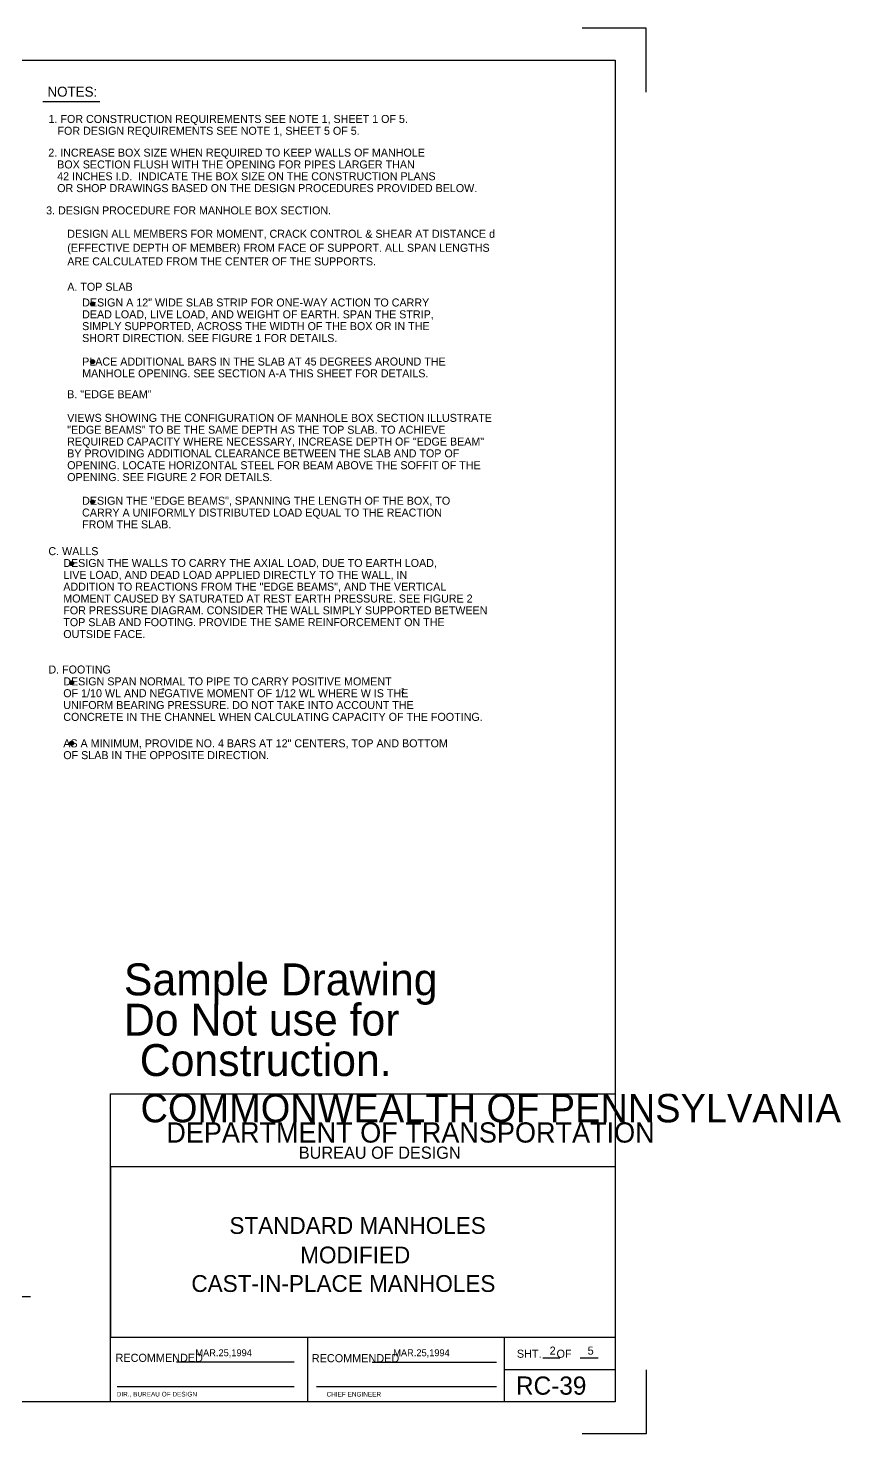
# Model space of a CAD drawing. Extents: x 150.5 to 188.6, y -15.1 to 6.9.
# Drawn here: x 175.86 to 188.57, y -15.14 to 6.86 of the extents above; entities that cross this region are included whole.
import ezdxf

# ---------------------------------------------------------------- set-up
doc = ezdxf.new("R2010")
doc.units = 0
for name, color, linetype in [('Default', 7, 'Continuous'), ('Level 1', 7, 'Continuous'), ('Plot', 7, 'Continuous'), ('Text', 7, 'Continuous'), ('Titleblock', 7, 'Continuous'), ('TitleText', 7, 'Continuous')]:
    doc.layers.add(name, color=color, linetype=linetype)

msp = doc.modelspace()

# ---------------------------------------------------------------- linework, layer by layer
at = {"layer": 'Level 1'}
msp.add_line((173.634, -12.991), (175.898, -12.991), dxfattribs=at)
at = {"layer": 'Plot'}
for points in [[(185.528, 5.859), (185.528, 6.859), (184.528, 6.859)], [(185.528, -14.138), (185.528, -15.138), (184.528, -15.138)]]:
    msp.add_lwpolyline(points, dxfattribs=at)
at = {"layer": 'Text'}
msp.add_line((176.092, 5.712), (176.982, 5.712), dxfattribs=at)
for centre, major_axis in [((176.871, 2.543), (0, -0.0312)), ((176.871, 2.543), (0, -0.0236)), ((176.871, 2.543), (0, -0.0169)), ((176.871, 2.543), (0, -0.00955)), ((176.871, 1.64), (0, -0.0312)), ((176.871, 1.64), (0, -0.0236)), ((176.871, 1.64), (0, -0.0169)), ((176.871, 1.64), (0, -0.00955)), ((176.871, -0.554), (0, -0.0312)), ((176.871, -0.554), (0, -0.0236)), ((176.871, -0.554), (0, -0.0169)), ((176.871, -0.554), (0, -0.00955)), ((176.544, -1.519), (0, -0.0312)), ((176.544, -1.519), (0, -0.0236)), ((176.544, -1.519), (0, -0.0169)), ((176.544, -1.519), (0, -0.00955)), ((176.544, -3.382), (0, -0.0312)), ((176.544, -3.382), (0, -0.0236)), ((176.544, -3.382), (0, -0.0169)), ((176.544, -3.382), (0, -0.00955)), ((176.544, -4.331), (0, -0.0312)), ((176.544, -4.331), (0, -0.0236)), ((176.544, -4.331), (0, -0.0169)), ((176.544, -4.331), (0, -0.00955))]:
    msp.add_ellipse(centre, major_axis=major_axis, ratio=0.9722, dxfattribs=at)
at = {"layer": 'Titleblock'}
for p, q in [((180.234, -13.623), (180.234, -14.637)), ((183.316, -14.637), (183.316, -13.623)), ((183.316, -14.131), (185.042, -14.131))]:
    msp.add_line(p, q, dxfattribs=at)
msp.add_lwpolyline([(177.152, -14.637), (177.152, -9.819), (185.042, -9.819), (185.042, -10.96), (177.152, -10.96), (177.152, -13.623), (185.042, -13.623), (185.042, -14.637), (151.507, -14.637), (151.507, 6.359), (185.042, 6.359), (185.042, -13.623)], dxfattribs=at)
at = {"layer": 'TitleText'}
for p, q in [((178.181, -14.011), (180.022, -14.011)), ((181.242, -14.016), (183.188, -14.016)), ((183.915, -13.947), (184.178, -13.947)), ((184.495, -13.947), (184.78, -13.947)), ((177.255, -14.397), (180.022, -14.397)), ((180.371, -14.398), (183.188, -14.398))]:
    msp.add_line(p, q, dxfattribs=at)

# ---------------------------------------------------------------- texts
at = {"layer": 'Default'}
for s, p in [('Sample Drawing', (177.361, -8.276)), ('Do Not use for', (177.361, -8.907)), ('Construction.', (177.609, -9.539))]:
    msp.add_text(s, height=0.5, dxfattribs=at).set_placement(p)
at = {"layer": 'Level 1'}
msp.add_text('FFF - 1/85', height=0.000516, dxfattribs=at).set_placement((181.338, 1.335))
at = {"layer": 'Text'}
for s, height, p in [('NOTES:', 0.1565, (176.165, 5.786)), ('1. FOR CONSTRUCTION REQUIREMENTS SEE NOTE 1, SHEET 1 OF 5.', 0.12523, (176.182, 5.375)), ('   FOR DESIGN REQUIREMENTS SEE NOTE 1, SHEET 5 OF 5.', 0.12523, (176.182, 5.19)), ('2. INCREASE BOX SIZE WHEN REQUIRED TO KEEP WALLS OF MANHOLE', 0.12523, (176.178, 4.848)), ('   BOX SECTION FLUSH WITH THE OPENING FOR PIPES LARGER THAN', 0.12523, (176.178, 4.663)), ('   42 INCHES I.D.  INDICATE THE BOX SIZE ON THE CONSTRUCTION PLANS', 0.12523, (176.178, 4.478)), ('   OR SHOP DRAWINGS BASED ON THE DESIGN PROCEDURES PROVIDED BELOW.', 0.12523, (176.178, 4.293)), ('3. DESIGN PROCEDURE FOR MANHOLE BOX SECTION.', 0.12523, (176.144, 3.944)), ('DESIGN ALL MEMBERS FOR MOMENT, CRACK CONTROL & SHEAR AT DISTANCE d', 0.12523, (176.475, 3.578)), ('(EFFECTIVE DEPTH OF MEMBER) FROM FACE OF SUPPORT. ALL SPAN LENGTHS', 0.12523, (176.475, 3.359)), ('ARE CALCULATED FROM THE CENTER OF THE SUPPORTS.', 0.12523, (176.475, 3.146)), ('A. TOP SLAB', 0.12523, (176.475, 2.749)), ('     DESIGN A 12" WIDE SLAB STRIP FOR ONE-WAY ACTION TO CARRY', 0.12523, (176.475, 2.503)), ('     DEAD LOAD, LIVE LOAD, AND WEIGHT OF EARTH. SPAN THE STRIP,', 0.12523, (176.475, 2.318)), ('     SIMPLY SUPPORTED, ACROSS THE WIDTH OF THE BOX OR IN THE', 0.12523, (176.475, 2.133)), ('     SHORT DIRECTION. SEE FIGURE 1 FOR DETAILS.', 0.12523, (176.475, 1.947)), ('     PLACE ADDITIONAL BARS IN THE SLAB AT 45 DEGREES AROUND THE', 0.12523, (176.475, 1.579)), ('     MANHOLE OPENING. SEE SECTION A-A THIS SHEET FOR DETAILS.', 0.12523, (176.475, 1.394)), ('B. "EDGE BEAM"', 0.12523, (176.474, 1.068)), ('VIEWS SHOWING THE CONFIGURATION OF MANHOLE BOX SECTION ILLUSTRATE', 0.12523, (176.474, 0.698)), ('"EDGE BEAMS" TO BE THE SAME DEPTH AS THE TOP SLAB. TO ACHIEVE', 0.12523, (176.474, 0.512)), ('REQUIRED CAPACITY WHERE NECESSARY, INCREASE DEPTH OF "EDGE BEAM"', 0.12523, (176.474, 0.327)), ('BY PROVIDING ADDITIONAL CLEARANCE BETWEEN THE SLAB AND TOP OF', 0.12523, (176.474, 0.142)), ('OPENING. LOCATE HORIZONTAL STEEL FOR BEAM ABOVE THE SOFFIT OF THE', 0.12523, (176.474, -0.043)), ('OPENING. SEE FIGURE 2 FOR DETAILS.', 0.12523, (176.474, -0.229)), ('     CARRY A UNIFORMLY DISTRIBUTED LOAD EQUAL TO THE REACTION', 0.12523, (176.474, -0.784)), ('     DESIGN THE "EDGE BEAMS", SPANNING THE LENGTH OF THE BOX, TO', 0.12523, (176.474, -0.599)), ('     FROM THE SLAB.', 0.12523, (176.474, -0.969)), ('C. WALLS', 0.1252, (176.18, -1.388)), ('     DESIGN THE WALLS TO CARRY THE AXIAL LOAD, DUE TO EARTH LOAD,', 0.12523, (176.18, -1.573)), ('     LIVE LOAD, AND DEAD LOAD APPLIED DIRECTLY TO THE WALL, IN', 0.12523, (176.18, -1.759)), ('     ADDITION TO REACTIONS FROM THE "EDGE BEAMS", AND THE VERTICAL', 0.12523, (176.18, -1.944)), ('     MOMENT CAUSED BY SATURATED AT REST EARTH PRESSURE. SEE FIGURE 2', 0.12523, (176.18, -2.129)), ('     FOR PRESSURE DIAGRAM. CONSIDER THE WALL SIMPLY SUPPORTED BETWEEN', 0.12523, (176.18, -2.314)), ('     TOP SLAB AND FOOTING. PROVIDE THE SAME REINFORCEMENT ON THE', 0.12523, (176.18, -2.499)), ('     OUTSIDE FACE.', 0.12523, (176.18, -2.685)), ('D. FOOTING', 0.1252, (176.18, -3.24)), ('     DESIGN SPAN NORMAL TO PIPE TO CARRY POSITIVE MOMENT', 0.12523, (176.18, -3.426)), ('     OF 1/10 WL AND NEGATIVE MOMENT OF 1/12 WL WHERE W IS THE', 0.12523, (176.18, -3.611)), ('2', 0.0704, (177.945, -3.537)), ('2', 0.0704, (181.693, -3.539)), ('     UNIFORM BEARING PRESSURE. DO NOT TAKE INTO ACCOUNT THE', 0.12523, (176.18, -3.796)), ('     CONCRETE IN THE CHANNEL WHEN CALCULATING CAPACITY OF THE FOOTING.', 0.12523, (176.18, -3.981)), ('     AS A MINIMUM, PROVIDE NO. 4 BARS AT 12" CENTERS, TOP AND BOTTOM', 0.12523, (176.18, -4.395)), ('     OF SLAB IN THE OPPOSITE DIRECTION.', 0.12523, (176.18, -4.58))]:
    msp.add_text(s, height=height, dxfattribs=at).set_placement(p)
at = {"layer": 'TitleText'}
for s, height, p in [('COMMONWEALTH OF PENNSYLVANIA', 0.44411, (177.621, -10.263)), ('DEPARTMENT OF TRANSPORTATION', 0.31636, (178.024, -10.58)), ('BUREAU OF DESIGN', 0.1903, (180.096, -10.833)), ('STANDARD MANHOLES', 0.26325, (179.011, -12.009)), ('MODIFIED', 0.2633, (180.118, -12.47)), ('CAST-IN-PLACE MANHOLES', 0.26333, (178.416, -12.917)), ('MAR.25,1994', 0.10799, (178.479, -13.923)), ('MAR.25,1994', 0.10799, (181.574, -13.923)), ('SHT.     OF    ', 0.12656, (183.507, -13.947)), ('2', 0.127, (184.019, -13.899)), ('5', 0.127, (184.614, -13.899)), ('RECOMMENDED', 0.1269, (177.23, -14.011)), ('RECOMMENDED', 0.1269, (180.3, -14.017)), ('RC-39', 0.285, (183.493, -14.525)), ('DIR., BUREAU OF DESIGN', 0.07278, (177.248, -14.553)), (' CHIEF ENGINEER', 0.07261, (180.503, -14.554))]:
    msp.add_text(s, height=height, dxfattribs=at).set_placement(p)

doc.saveas('drawing.dxf')
